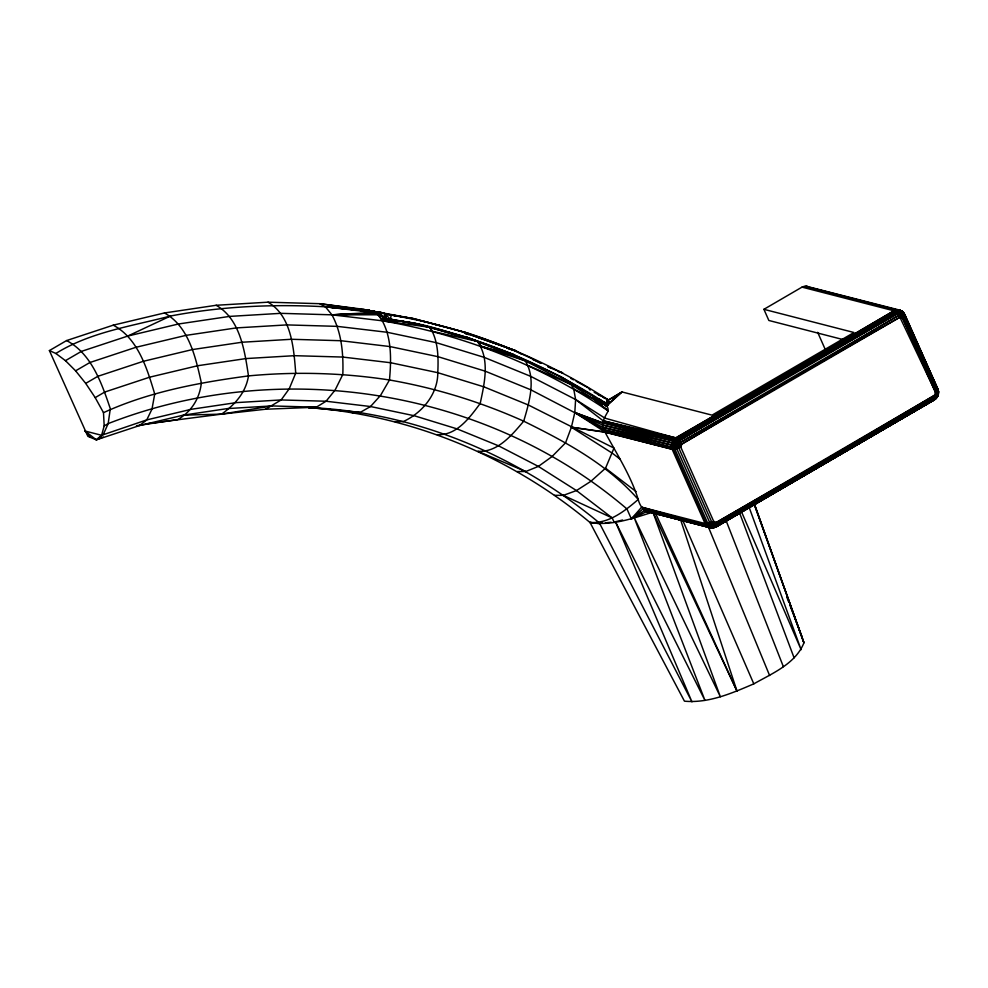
<?xml version="1.0" encoding="UTF-8"?>
<svg xmlns="http://www.w3.org/2000/svg" width="988" height="988" viewBox="0 0 988 988"><rect width="100%" height="100%" fill="white"/><g stroke="black" fill="none" stroke-linecap="round" stroke-linejoin="round"><path stroke-width="1.48" d="M49.4 350.579L87.895 436.363L96.342 439.845L101.591 435.288L104.185 425.927L103.493 412.675C148.904 391.804 199.119 382.517 248.482 375.909C295.461 371.463 342.811 372.797 389.47 379.985C435.757 388.074 480.835 401.918 523.702 421.184C565.358 441.722 607.188 464.039 638.223 499.483C624.774 511.043 608.67 523.875 589.922 522.442L599.358 523.665L598.851 522.504C517.379 455.06 414.429 411.774 308.367 407.501C411.292 415.219 510.784 456.32 589.922 522.442C610.09 525.999 630.542 519.169 649.647 513.13C643.472 510.932 639.816 505.844 638.223 499.483C630.838 475.599 616.87 454.171 605.051 432.238C599.444 425.087 604.681 417.405 608.225 410.946C608.373 405.586 604.224 402.19 599.815 400.078L600.049 399.621C536.62 359.854 465.595 331.499 391.594 319.42C386.617 319.198 381.8 317.519 379.281 312.838L365.609 310.034C300.636 303.23 234.774 303.724 170.467 316.024C131.799 326.176 90.316 332.017 55.859 353.469L49.4 350.579L66.591 340.564L113.25 325.163L164.44 312.961L216.15 305.28L268.007 302.18L319.692 303.687L361.892 309.108L414.268 318.791L467.62 333.055C516.946 349.184 564.037 371.463 607.694 399.51L608.941 403.104L607.324 403.845L599.815 400.078L599.457 402.462L600.506 401.511L605.558 404.006L609.003 402.067L606.521 399.214L607.694 399.51L594.196 392.322M599.555 402.4L599.358 401.511L605.558 404.006L606.434 402.462L609.25 403.067L621.971 391.952L712.039 415.145L853.965 332.511L763.909 309.318L768.849 320.47L842.678 339.477M104.185 425.927L108.174 423.605C280.16 356.347 486.17 388.63 626.96 508.956L631.344 518.873L646.979 511.5L709.433 527.58L713.052 527.456L937.266 395.818L938.6 392.051L937.945 389.457L905.033 315.209C903.39 310.961 898.067 308.293 893.918 310.8L675.137 439.969L676.792 448.737L710.965 525.344L713.052 527.456L716.115 526.9L934.24 399.905C938.044 397.756 939.625 392.767 937.736 388.84L904.823 314.579L901.995 311.232L899.772 310.146L805.912 286.149L802.009 287.125L763.909 309.318M55.859 353.469L65.455 360.657L75.607 370.833L85.709 383.393L97.849 376.317L143.408 361.275L192.376 349.579L241.838 342.256L291.46 339.279L340.922 340.724L389.902 346.553L438.092 356.705L485.157 371.155L530.828 389.815L602.964 427.384L671.877 442.834L679.349 440.66L896.202 312.294L897.82 309.812L903.538 312.937L937.587 390.309L935.438 392.36L934.5 395.299L934.944 397.028L716.374 522.306L713.744 521.442L705.062 523.517L641.632 507.19L631.344 518.873L644.658 510.487L711.385 527.913L715.275 526.9L934.24 399.905L937.427 396.818L937.736 388.84L904.736 315.604M599.457 402.462L599.555 400.609L594.554 396.978L561.036 376.724L512.673 354.309L466.398 337.118L445.279 331.499L477.303 341.342L514.476 354.766M517.057 471.56L525.777 471.511L538.374 466.41L551.946 456.629L565.556 442.834L571.397 427.236L574.806 412.527L575.609 399.523L573.744 389.05L570.99 384.468L525.258 360.867L466.398 337.118L477.303 341.342C490.209 359.089 484.429 383.566 480.205 403.437C469.819 417.442 456.629 435.856 437.091 434.658M641.632 507.19L706.148 525.283L709.433 527.58L706.148 525.283L706.247 523.628L673.334 449.367L671.877 442.834L674.112 439.104L893.918 310.8L896.202 312.294L899.907 317.222L937.266 395.818L936.575 397.596L934.796 399.374L716.115 526.9L713.373 527.703L710.409 526.962M644.658 510.487L707.643 526.69L713.941 525.838L936.575 397.596L938.439 394.002L938.353 391.001M599.308 401.301L599.555 400.609L607.645 405.512L607.064 405.945L594.344 399.164L594.554 396.978L559.22 376.255M938.192 392.915L937.587 390.309L938.267 393.014L936.13 394.397L934.796 399.374L714.015 527.703L711.385 527.913L646.979 511.5M936.414 396.892L936.229 398.337L934.796 399.374L715.275 526.9L760.501 500.57M936.13 394.397L712.867 524.579L709.088 525.678L706.148 525.283L705.062 523.517L672.149 449.256L671.877 442.834L602.581 424.988L574.806 412.527L604.94 431.941L672.149 449.256L676.792 448.737L680.831 447.181L681.769 444.23L898.759 315.345L901.995 311.232L899.772 310.146M352.086 412.712L360.175 412.428L370.512 406.525L380.528 395.447L389.47 379.985C391.458 358.236 391.989 333.821 378.799 315.221L379.281 312.838L381.417 312.541L369.364 310.8L383.566 317.395M373.736 312.85L373.958 311.751L381.417 312.541M65.455 360.657L81.374 351.395L127.748 336.068L178.371 324.015L229.512 316.407L280.814 313.332L331.931 314.826L382.578 320.828L383.356 317.37M692.563 522.578L649.437 511.969L649.647 513.13L649.116 511.92L711.385 527.913L708.285 526.765L709.693 522.998L714.929 526.641L716.658 526.382L935.043 398.411L934.944 397.028L716.819 524.023L716.905 525.406L935.043 398.411M599.481 402.054L605.558 404.006L599.555 400.609L605.064 403.512L606.434 402.462C604.273 405.821 601.408 398.201 597.456 398.967L595.492 399.671L594.554 396.978L593.566 398.819L608.225 410.946C540.646 365.017 463.014 334.697 382.578 320.828L377.947 314.789L373.958 311.751L370.377 312.171L369.364 310.8L374.674 311.356L319.692 303.687L325.373 306.786L373.044 312.467L331.931 314.826L325.373 306.786L369.796 310.553L365.609 310.034L369.253 311.331L325.373 306.786L373.958 311.751L378.799 315.221M938.118 394.978L902.538 318.099L899.907 317.222L680.621 442.352L675.31 443.81L673.334 449.367L671.544 447.206L673.322 442.365L672.791 440.833L602.618 422.741L574.806 412.527L603.754 429.755L671.544 447.206L679.892 445.106L899.907 317.222L903.662 312.714L901.562 311.035L809.654 287.372M75.607 370.833L89.883 362.522L135.924 347.294L185.855 335.401L236.256 327.917L286.804 324.904L337.229 326.361L387.16 332.277L436.251 342.651L484.231 357.384L530.803 376.391L575.609 399.523L604.989 418.171L676.854 438.302L679.349 440.66L679.892 445.106L714.583 523.381L713.052 527.456L710.088 526.962L707.816 523.442L674.915 449.182L673.322 442.365M712.002 526.616L713.744 521.442M937.427 396.818L938.267 393.014M899.895 310.442L897.487 313.653L679.349 440.66L681.769 444.23L679.559 442.92L676.792 448.737L672.087 445.094L603.754 429.755M429.447 327.25L432.398 331.338L477.303 341.342L429.187 327.176L382.578 320.828L385.098 313.949L384.06 312.998M399.782 320.804L429.187 327.176C414.096 322.644 398.411 319.63 382.578 320.828L383.702 317.531M608.225 410.946L593.862 398.979L594.554 396.978M712.867 524.579L678.818 448.058L679.892 445.106M602.594 402.783L605.558 404.006L596.925 400.338L597.456 398.967L599.284 401.14L607.064 405.945L573.744 389.05M714.929 526.641L716.374 522.306L716.819 524.023L934.5 395.299L936.575 397.596M554.503 495.321L563.358 495.359L576.473 490.567L590.861 481.329L605.545 468.189L613.993 448.095L528.432 405.031L483.811 386.814L437.795 372.686L390.705 362.744L342.836 357.063L294.473 355.68L246 358.57L197.674 365.733L149.818 377.144L104.79 392.026L95.194 397.621L85.709 383.393M599.543 403.104L600.012 402.104L602.705 403.623L601.025 402.795L601.951 402.622L601.519 402.116L600.395 402.585L600.506 401.511C603.693 403.956 600.741 400.782 600.124 402.227M678.818 448.058L677.101 441.266L678.077 439.29L894.98 311.306L897.351 310.59L901.871 311.492M596.801 400.276L597.456 398.967M710.965 525.344L710.088 526.962L714.015 527.703L710.421 526.937M477.303 341.342C446.662 331.943 415.071 318.988 382.578 320.828L385.098 313.949L396.892 315.79M607.274 405.747L609.003 402.067L606.533 401.437M672.087 445.094L678.077 439.29L896.202 312.294L899.463 311.158L903.538 312.937L905.033 315.209L902.538 318.099L935.438 392.36L937.439 393.829M608.522 402.882L609.003 402.067L609.25 403.067L607.175 405.574L621.971 391.952L607.534 400.412M606.805 405.685L609.003 402.067M602.618 422.741L674.112 439.104L676.854 438.302L894.98 311.306L895.807 310.022L897.351 310.59M608.176 404.29L607.015 405.488M605.916 406.562L606.484 405.883M602.532 523.158L590.083 522.615L684.449 701.171C708.668 703.444 732.009 693.156 753.807 683.857C772.221 673.396 795.612 663.8 803.936 642.805L754.153 503.349M153.399 422.913L221.559 414.133C234.786 404.709 245.827 392.779 248.482 375.909C244.678 350.839 240.22 319.001 216.15 305.28M631.344 518.873L642.855 509.018L706.148 525.283M164.44 312.961C188.893 326.472 195.735 357.607 201.354 382.899C199.687 398.584 191.302 411.835 177.692 419.567L136.505 425.704M113.25 325.163C138.098 338.427 147.163 368.722 154.733 394.014L151.979 409.106L146.755 419.9L101.591 435.288L85.054 431.027L96.342 439.845L139.419 425.606L146.755 419.9L191.24 409.291L236.132 402.635L281.16 399.942L326.065 401.239L370.512 406.525L414.268 415.75L457.012 428.866L498.483 445.798L538.374 466.41L576.473 490.567L612.202 517.934L614.203 522.454M382.578 320.828L386.469 318.556L391.594 319.42L382.578 320.828L386.16 318.42L385.098 313.949L379.281 312.838L383.937 317.568M139.419 425.606L183.274 415.158L221.559 414.133L265.574 409.23L281.16 399.942L289.249 388.741L295.721 373.081C293.757 348.418 291.658 316.061 268.007 302.18M606.718 401.301L621.971 391.952M265.574 409.23L316.308 407.217L326.065 401.239L335.117 390.062L342.824 374.452C343.478 354.161 341.811 332.981 331.931 314.826L374.551 313.208M716.115 526.9L934.24 399.905L936.229 398.337L937.723 395.818L937.328 394.904M680.621 442.352L898.759 315.345M763.156 499.026L933.401 399.905M894.98 311.306L675.792 437.795L603.137 420.777L575.609 399.523M676.854 438.302L896.202 312.294L898.734 312.22L904.687 316.049L901.414 312.171L936.748 391.297M127.748 336.068L170.467 316.024M601.951 402.622L600.161 402.289L601.655 402.24M103.209 437.042L96.342 439.845L103.407 434.226L108.174 423.605L110.31 408.699C101.789 383.48 91.6 353.716 66.591 340.564M602.581 424.988L672.791 440.833L678.077 439.29L897.487 313.653L903.835 317.037M673.52 444.439L675.31 443.81L677.805 445.465M713.052 527.456L716.658 526.382M599.667 523.479L691.958 701.851L615.45 521.726L622.601 520.021M221.559 414.133L271.996 405.932L316.308 407.217M183.274 415.158L227.561 408.575L271.996 405.932M147.323 423.753L150.361 423.333M605.397 522.85L611.14 522.207M331.931 314.826L375.267 313.542L373.958 311.751L375.638 313.702L331.931 314.826L377.947 314.789M395.077 421.765L403.339 421.53C422.185 412.972 437.919 394.039 437.795 372.686C438.474 357.409 438.363 340.811 430.015 327.411L464.372 337.34M898.734 312.22L899.698 314.752L902.377 314.715M308.367 407.501L360.175 412.428M365.486 309.973L369.796 310.553L362.88 309.33M365.35 309.948L369.796 310.553M620.032 459.099L612.399 453.257L571.397 427.236L604.94 431.941L671.544 447.206M571.397 427.236L605.051 432.238L672.149 449.256M395.41 320.075L390.384 319.285L385.098 313.949L414.268 318.791L467.62 333.055M414.268 318.791L385.098 313.949L386.469 318.556M805.912 286.149L807.863 286.483M429.187 327.176L411.551 322.792L429.187 327.176L416.948 323.891L390.384 319.285L391.248 315.11C442.982 323.854 494.049 339.341 540.893 363.09M415.121 323.57L416.948 323.891M602.841 421.888L675.137 439.969M803.911 286.359L895.807 310.022M802.009 287.125L893.918 310.8M422.592 321.1L429.348 322.841M432.608 323.817L439.364 325.558M469.93 334.45L464.521 333.055L468.695 334.586M478.303 337.674L515.995 350.814L521.788 354.309M508.326 348.826L512.377 349.863M558.245 371.686L562.715 372.834L551.959 368.549M602.964 427.384L671.445 445.02M661.552 514.353L665.986 515.489M688.204 521.219L692.65 522.356M603.619 420.9L674.112 439.104M642.855 509.018L707.643 526.69M512.192 355.532L481.057 346.282L478.55 341.774M514.563 356.495L481.057 346.282L525.258 360.867C536.41 379.071 529.259 402.215 523.702 421.184C512.031 434.881 497.717 452.603 477.834 451.294L525.777 471.511M474.524 336.253L464.521 333.055L468.645 334.389M477.389 337.167L515.995 350.814L471.276 334.796L481.008 338.365L474.141 336.155M596.925 400.338L599.284 401.14M463.977 332.116L470.066 334.352M574.806 412.527L602.606 423.025M672.791 440.833L677.373 443.316M605.558 404.006L601.618 402.202M528.284 365.572L570.99 384.468L593.566 398.819M563.358 495.359L612.202 517.934M532.754 359.484L540.992 363.374M547.846 366.61L550.588 367.906M547.809 366.511L550.575 367.869M904.106 314.209L904.823 314.579M570.755 378.33L573.46 379.8M576.165 381.269L588.354 387.864L590.145 390.161M595.492 399.671L607.064 405.945L602.68 402.882M597.703 394.336L600.222 395.731M602.742 397.127L605.261 398.522M600.049 399.621L607.324 403.845M601.075 402.585L599.358 401.511L600.939 402.548M599.815 400.078L605.212 403.549M677.101 441.266L679.559 442.92M716.905 525.406L714.583 523.381M709.088 525.678L706.247 523.628L708.285 526.765M605.545 468.189L636.05 491.555M897.82 309.812L900.698 313.295M901.995 311.232L903.032 312.43M85.054 431.027L90.032 436.918M429.644 327.3L432.398 331.338M95.194 397.621L103.493 412.675M901.439 316.111L902.538 318.099M615.45 521.726L704.975 700.418L634.049 517.292L720.351 696.75L653.031 512.476M653.154 512.426L736.999 691.094L680.399 519.157M655.538 513.254L736.999 691.094M817.669 332.326L825.684 350.431M682.622 520.034L753.807 683.857M741.222 511.142L801.12 649.709L749.386 508.005M708.482 527.209L769.615 675.52M726.168 520.837L783.361 666.653M786.93 597.444L788.585 601.754M789.671 604.619L802.305 637.606M739.246 512.019L794.105 657.847M754.066 503.979L803.936 642.805L754.177 503.608M937.019 388.469L938.6 392.051M899.698 314.752L899.907 317.222M600.79 401.869L600.408 402.61L600.79 401.869M601.741 402.314L600.506 401.511L601.704 402.301"/></g></svg>
